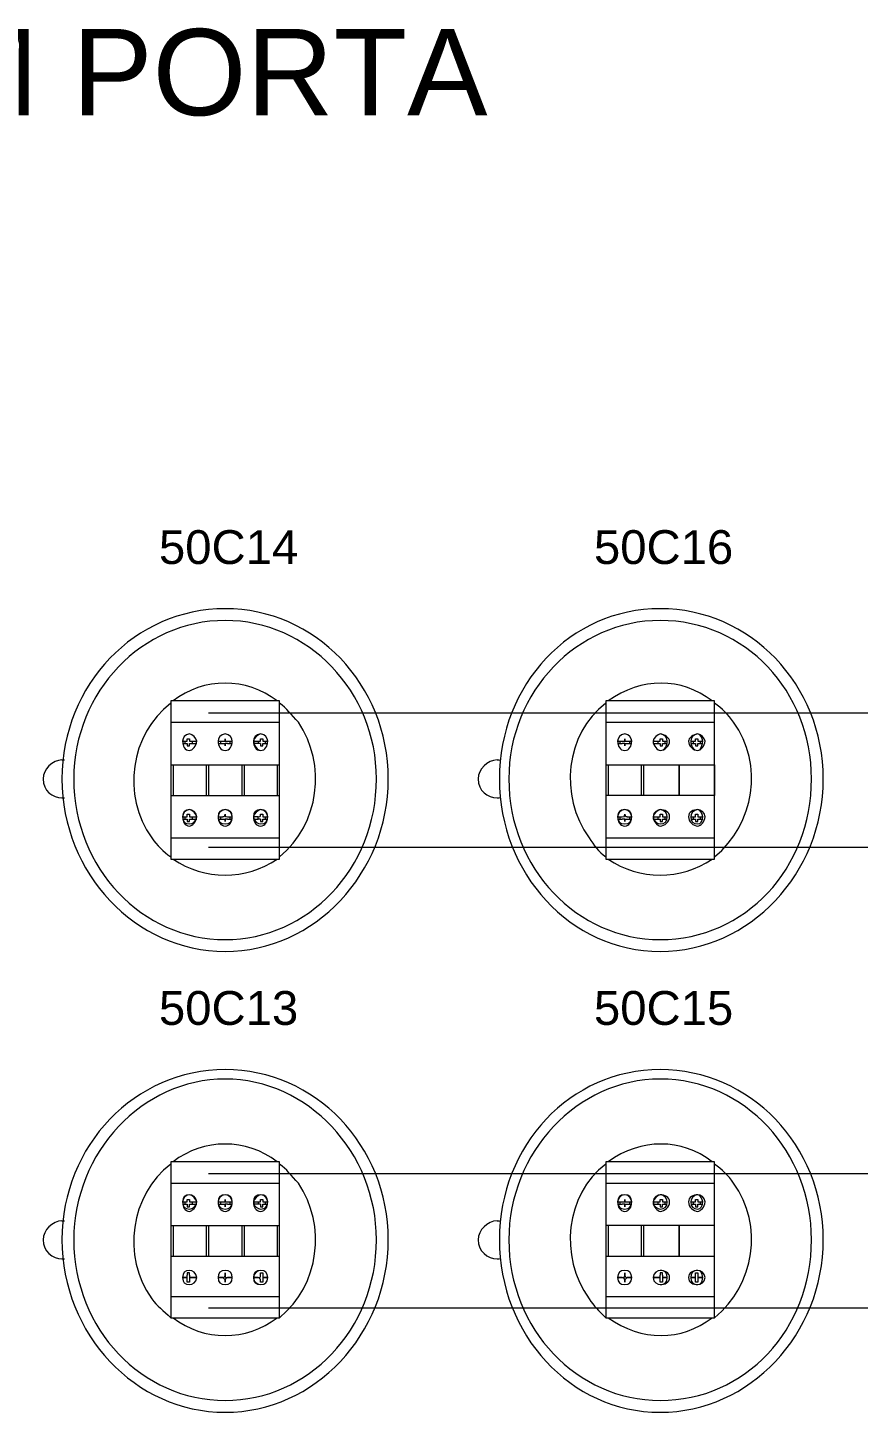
# Model space of a CAD drawing. Header units: millimetres. Extents: x 1004 to 59588, y 686 to 38112.
# Drawn here: x 27972.8 to 28179.5, y 6216.8 to 6561.4 of the extents above; entities that cross this region are included whole.
import ezdxf

# ---------------------------------------------------------------- set-up
doc = ezdxf.new("R2010")
doc.units = ezdxf.units.MM
doc.layers.add('PDF10_Geometry', color=7, linetype='Continuous')
doc.layers.add('PDF10_Text', color=7, linetype='Continuous')
doc.styles.add('PDF Arial', font='arial.ttf')

msp = doc.modelspace()

# ---------------------------------------------------------------- linework, layer by layer
at = {"layer": 'PDF10_Geometry', "lineweight": 18}
for points in [[(28008.4, 6354.43), (28035.46, 6354.43), (28035.46, 6393.84), (28008.4, 6393.84)], [(28116.63, 6354.43), (28143.69, 6354.43), (28143.69, 6393.84), (28116.63, 6393.84)], [(28121.34, 6382.67), (28121.34, 6383.25)], [(28134.87, 6370.31), (28134.87, 6377.96)], [(28008.4, 6240.31), (28035.46, 6240.31), (28035.46, 6279.14), (28008.4, 6279.14)], [(28116.63, 6240.31), (28143.69, 6240.31), (28143.69, 6279.14), (28116.63, 6279.14)], [(28121.34, 6267.96), (28121.34, 6268.55)], [(28134.87, 6255.61), (28134.87, 6263.25)], [(28021.93, 6250.9), (28021.93, 6251.49)], [(28121.34, 6250.9), (28121.34, 6251.49)], [(28014.87, 6250.31), (28013.1, 6250.31)], [(28021.34, 6250.31), (28020.16, 6250.31)], [(28021.93, 6249.14), (28021.93, 6249.73)], [(28023.69, 6250.31), (28022.52, 6250.31)], [(28030.16, 6250.31), (28028.99, 6250.31)], [(28032.52, 6250.31), (28031.34, 6250.31)], [(28120.75, 6250.31), (28119.58, 6250.31)], [(28121.34, 6249.14), (28121.34, 6249.73)], [(28123.1, 6250.31), (28121.93, 6250.31)], [(28131.93, 6250.31), (28130.75, 6250.31)], [(28140.75, 6250.31), (28139.58, 6250.31)]]:
    msp.add_lwpolyline(points, close=True, dxfattribs=at)
at = {"layer": 'PDF10_Geometry', "lineweight": 0}
for points in [[(28017.81, 6390.9), (28363.69, 6390.9), (28363.69, 6357.37), (28017.81, 6357.37)], [(27981.34, 6379.14), (27981.93, 6379.14)], [(28089.58, 6379.14), (28090.16, 6379.14)], [(27981.34, 6369.73), (27981.93, 6369.73)], [(28089.58, 6369.73), (28090.16, 6369.73)], [(28017.81, 6276.2), (28363.69, 6276.2), (28363.69, 6242.67), (28017.81, 6242.67)], [(27981.34, 6264.43), (27981.93, 6264.43)], [(28089.58, 6264.43), (28090.16, 6264.43)], [(27981.34, 6255.02), (27981.93, 6255.02)], [(28089.58, 6255.02), (28090.16, 6255.02)]]:
    msp.add_lwpolyline(points, dxfattribs=at)
at = {"layer": 'PDF10_Geometry', "lineweight": 18}
for points in [[(28008.4, 6388.55), (28035.46, 6388.55)], [(28116.63, 6388.55), (28143.69, 6388.55)], [(28011.34, 6383.84), (28012.52, 6383.84), (28012.52, 6384.43), (28013.1, 6384.43), (28013.1, 6383.84), (28014.87, 6383.84)], [(28011.34, 6383.25), (28012.52, 6383.25), (28012.52, 6382.67), (28013.1, 6382.67), (28013.1, 6383.25), (28014.87, 6383.25)], [(28011.93, 6383.84), (28011.93, 6383.25)], [(28012.52, 6383.84), (28012.52, 6383.84)], [(28012.52, 6383.25), (28012.52, 6383.25)], [(28013.1, 6383.84), (28013.1, 6383.84)], [(28013.1, 6383.25), (28013.1, 6383.25)], [(28013.69, 6383.84), (28013.69, 6383.25)], [(28020.16, 6383.84), (28021.34, 6383.84), (28021.93, 6383.84), (28021.93, 6384.43), (28021.93, 6383.84)], [(28020.16, 6383.25), (28021.34, 6383.25), (28021.93, 6383.25), (28021.93, 6382.67), (28021.93, 6383.25)], [(28020.75, 6383.84), (28020.75, 6383.25)], [(28021.93, 6384.43), (28021.93, 6384.43)], [(28021.93, 6382.67), (28021.93, 6382.67)], [(28022.52, 6383.84), (28023.69, 6383.84)], [(28022.52, 6383.84), (28022.52, 6383.84)], [(28022.52, 6383.25), (28023.69, 6383.25)], [(28023.1, 6383.84), (28023.1, 6383.25)], [(28028.99, 6383.84), (28030.16, 6383.84), (28030.16, 6383.25), (28028.99, 6383.25)], [(28030.16, 6383.25), (28030.16, 6383.25)], [(28030.75, 6383.84), (28030.75, 6384.43), (28031.34, 6384.43), (28031.34, 6383.84), (28032.52, 6383.84)], [(28030.75, 6383.25), (28030.75, 6382.67), (28031.34, 6382.67), (28031.34, 6383.25), (28032.52, 6383.25)], [(28031.34, 6383.84), (28031.34, 6383.84)], [(28031.34, 6383.25), (28031.34, 6383.25)], [(28031.93, 6383.84), (28031.93, 6383.25)], [(28119.58, 6383.84), (28120.75, 6383.84)], [(28119.58, 6383.25), (28120.75, 6383.25)], [(28120.16, 6383.84), (28120.16, 6383.25)], [(28120.75, 6383.25), (28120.75, 6383.25)], [(28121.34, 6383.84), (28121.34, 6384.43), (28121.34, 6383.84), (28121.93, 6383.84), (28123.1, 6383.84)], [(28121.34, 6384.43), (28121.34, 6384.43)], [(28121.34, 6383.25), (28121.93, 6383.25), (28123.1, 6383.25)], [(28121.34, 6382.67), (28121.34, 6382.67)], [(28122.52, 6383.84), (28122.52, 6383.25)], [(28128.4, 6383.84), (28130.16, 6383.84), (28130.16, 6384.43), (28130.75, 6384.43), (28130.75, 6383.84), (28131.93, 6383.84)], [(28128.4, 6383.25), (28130.16, 6383.25), (28130.16, 6382.67), (28130.75, 6382.67), (28130.75, 6383.25), (28131.93, 6383.25)], [(28129.58, 6383.84), (28129.58, 6383.25)], [(28130.16, 6383.84), (28130.16, 6383.84)], [(28130.16, 6383.25), (28130.16, 6383.25)], [(28130.75, 6383.84), (28130.75, 6383.84)], [(28130.75, 6383.25), (28130.75, 6383.25)], [(28131.34, 6383.84), (28131.34, 6383.25)], [(28137.81, 6383.84), (28138.99, 6383.84), (28138.99, 6384.43), (28139.58, 6384.43), (28139.58, 6383.84), (28140.75, 6383.84)], [(28137.81, 6383.25), (28138.99, 6383.25), (28138.99, 6382.67), (28139.58, 6382.67), (28139.58, 6383.25), (28140.75, 6383.25)], [(28138.4, 6383.84), (28138.4, 6383.25)], [(28138.99, 6383.84), (28138.99, 6383.84)], [(28138.99, 6383.25), (28138.99, 6383.25)], [(28139.58, 6383.84), (28139.58, 6383.84)], [(28139.58, 6383.25), (28139.58, 6383.25)], [(28140.16, 6383.84), (28140.16, 6383.25)], [(28008.4, 6377.96), (28035.46, 6377.96)], [(28008.99, 6377.96), (28008.99, 6370.31)], [(28017.22, 6377.96), (28017.22, 6370.31)], [(28017.81, 6377.96), (28017.81, 6370.31)], [(28026.05, 6377.96), (28026.05, 6370.31)], [(28026.63, 6377.96), (28026.63, 6370.31)], [(28034.87, 6377.96), (28034.87, 6370.31)], [(28116.63, 6377.96), (28143.69, 6377.96), (28143.69, 6370.31), (28116.63, 6370.31)], [(28117.22, 6377.96), (28117.22, 6370.31)], [(28125.46, 6377.96), (28125.46, 6370.31)], [(28126.05, 6377.96), (28126.05, 6370.31)], [(28008.4, 6370.31), (28035.46, 6370.31)], [(28011.34, 6365.02), (28012.52, 6365.02)], [(28011.93, 6365.02), (28011.93, 6364.43)], [(28012.52, 6365.61), (28012.52, 6365.61)], [(28012.52, 6365.61), (28013.1, 6365.61)], [(28013.1, 6365.61), (28013.1, 6365.61)], [(28013.1, 6365.02), (28014.87, 6365.02)], [(28013.1, 6365.02), (28013.1, 6365.02)], [(28013.69, 6365.02), (28013.69, 6364.43)], [(28020.16, 6365.02), (28021.34, 6365.02)], [(28020.75, 6365.02), (28020.75, 6364.43)], [(28021.93, 6365.61), (28021.93, 6365.61)], [(28021.93, 6365.61), (28021.93, 6365.61)], [(28021.93, 6365.61), (28021.93, 6365.61)], [(28022.52, 6365.02), (28023.69, 6365.02)], [(28022.52, 6365.02), (28022.52, 6365.02)], [(28023.1, 6365.02), (28023.1, 6364.43)], [(28028.99, 6364.43), (28030.16, 6364.43), (28030.16, 6365.02), (28028.99, 6365.02)], [(28030.75, 6365.61), (28030.75, 6365.61)], [(28030.75, 6365.61), (28031.34, 6365.61)], [(28031.34, 6365.61), (28031.34, 6365.61)], [(28031.34, 6365.02), (28032.52, 6365.02)], [(28031.34, 6365.02), (28031.34, 6365.02)], [(28031.93, 6365.02), (28031.93, 6364.43)], [(28119.58, 6365.02), (28120.75, 6365.02)], [(28120.16, 6365.02), (28120.16, 6364.43)], [(28121.34, 6365.61), (28121.34, 6365.61)], [(28121.34, 6365.61), (28121.34, 6365.61)], [(28121.34, 6365.61), (28121.34, 6365.61)], [(28121.93, 6365.02), (28123.1, 6365.02)], [(28121.93, 6365.02), (28121.93, 6365.02)], [(28122.52, 6365.02), (28122.52, 6364.43)], [(28128.4, 6365.02), (28130.16, 6365.02)], [(28129.58, 6365.02), (28129.58, 6364.43)], [(28130.16, 6365.61), (28130.16, 6365.61)], [(28130.16, 6365.61), (28130.75, 6365.61)], [(28130.75, 6365.61), (28130.75, 6365.61)], [(28130.75, 6365.02), (28131.93, 6365.02)], [(28130.75, 6365.02), (28130.75, 6365.02)], [(28131.34, 6365.02), (28131.34, 6364.43)], [(28137.81, 6365.02), (28138.99, 6365.02)], [(28138.4, 6365.02), (28138.4, 6364.43)], [(28138.99, 6365.61), (28138.99, 6365.61)], [(28138.99, 6365.61), (28139.58, 6365.61)], [(28139.58, 6365.61), (28139.58, 6365.61)], [(28139.58, 6365.02), (28140.75, 6365.02)], [(28139.58, 6365.02), (28139.58, 6365.02)], [(28140.16, 6365.02), (28140.16, 6364.43)], [(28011.34, 6364.43), (28012.52, 6364.43), (28012.52, 6363.84), (28013.1, 6363.84), (28013.1, 6364.43), (28014.87, 6364.43)], [(28012.52, 6364.43), (28012.52, 6364.43)], [(28013.1, 6364.43), (28013.1, 6364.43)], [(28020.16, 6364.43), (28021.34, 6364.43), (28021.93, 6364.43), (28021.93, 6363.84), (28021.93, 6364.43)], [(28021.93, 6363.84), (28021.93, 6363.84)], [(28022.52, 6364.43), (28023.69, 6364.43)], [(28030.16, 6364.43), (28030.16, 6364.43)], [(28030.75, 6364.43), (28030.75, 6363.84), (28031.34, 6363.84), (28031.34, 6364.43), (28032.52, 6364.43)], [(28031.34, 6364.43), (28031.34, 6364.43)], [(28119.58, 6364.43), (28120.75, 6364.43)], [(28120.75, 6364.43), (28120.75, 6364.43)], [(28121.34, 6364.43), (28121.34, 6363.84), (28121.34, 6364.43), (28121.93, 6364.43), (28123.1, 6364.43)], [(28121.34, 6363.84), (28121.34, 6363.84)], [(28128.4, 6364.43), (28130.16, 6364.43), (28130.16, 6363.84), (28130.75, 6363.84), (28130.75, 6364.43), (28131.93, 6364.43)], [(28130.16, 6364.43), (28130.16, 6364.43)], [(28130.75, 6364.43), (28130.75, 6364.43)], [(28137.81, 6364.43), (28138.99, 6364.43), (28138.99, 6363.84), (28139.58, 6363.84), (28139.58, 6364.43), (28140.75, 6364.43)], [(28138.99, 6364.43), (28138.99, 6364.43)], [(28139.58, 6364.43), (28139.58, 6364.43)], [(28008.4, 6359.73), (28035.46, 6359.73)], [(28116.63, 6359.73), (28143.69, 6359.73)], [(28008.4, 6273.84), (28035.46, 6273.84)], [(28116.63, 6273.84), (28143.69, 6273.84)], [(28011.34, 6269.14), (28012.52, 6269.14), (28012.52, 6269.73), (28013.1, 6269.73), (28013.1, 6269.14), (28014.87, 6269.14)], [(28011.34, 6268.55), (28012.52, 6268.55), (28012.52, 6267.96), (28013.1, 6267.96), (28013.1, 6268.55), (28014.87, 6268.55)], [(28011.93, 6269.14), (28011.93, 6268.55)], [(28012.52, 6269.14), (28012.52, 6269.14)], [(28012.52, 6268.55), (28012.52, 6268.55)], [(28013.1, 6269.14), (28013.1, 6269.14)], [(28013.1, 6268.55), (28013.1, 6268.55)], [(28013.69, 6269.14), (28013.69, 6268.55)], [(28020.16, 6269.14), (28021.34, 6269.14), (28021.93, 6269.14), (28021.93, 6269.73), (28021.93, 6269.14)], [(28020.16, 6268.55), (28021.34, 6268.55), (28021.93, 6268.55), (28021.93, 6267.96), (28021.93, 6268.55)], [(28020.75, 6269.14), (28020.75, 6268.55)], [(28021.93, 6269.73), (28021.93, 6269.73)], [(28022.52, 6269.14), (28023.69, 6269.14)], [(28022.52, 6269.14), (28022.52, 6269.14)], [(28022.52, 6268.55), (28023.69, 6268.55)], [(28023.1, 6269.14), (28023.1, 6268.55)], [(28028.99, 6269.14), (28030.16, 6269.14), (28030.16, 6268.55), (28028.99, 6268.55)], [(28030.16, 6268.55), (28030.16, 6268.55)], [(28030.75, 6269.14), (28030.75, 6269.73), (28031.34, 6269.73), (28031.34, 6269.14), (28032.52, 6269.14)], [(28030.75, 6268.55), (28030.75, 6267.96), (28031.34, 6267.96), (28031.34, 6268.55), (28032.52, 6268.55)], [(28031.34, 6269.14), (28031.34, 6269.14)], [(28031.34, 6268.55), (28031.34, 6268.55)], [(28031.93, 6269.14), (28031.93, 6268.55)], [(28119.58, 6269.14), (28120.75, 6269.14)], [(28119.58, 6268.55), (28120.75, 6268.55)], [(28120.16, 6269.14), (28120.16, 6268.55)], [(28120.75, 6268.55), (28120.75, 6268.55)], [(28121.34, 6269.14), (28121.34, 6269.73), (28121.34, 6269.14), (28121.93, 6269.14), (28123.1, 6269.14)], [(28121.34, 6269.73), (28121.34, 6269.73)], [(28121.34, 6268.55), (28121.93, 6268.55), (28123.1, 6268.55)], [(28122.52, 6269.14), (28122.52, 6268.55)], [(28128.4, 6269.14), (28130.16, 6269.14), (28130.16, 6269.73), (28130.75, 6269.73), (28130.75, 6269.14), (28131.93, 6269.14)], [(28128.4, 6268.55), (28130.16, 6268.55), (28130.16, 6267.96), (28130.75, 6267.96), (28130.75, 6268.55), (28131.93, 6268.55)], [(28129.58, 6269.14), (28129.58, 6268.55)], [(28130.16, 6269.14), (28130.16, 6269.14)], [(28130.16, 6268.55), (28130.16, 6268.55)], [(28130.75, 6269.14), (28130.75, 6269.14)], [(28130.75, 6268.55), (28130.75, 6268.55)], [(28131.34, 6269.14), (28131.34, 6268.55)], [(28137.81, 6269.14), (28138.99, 6269.14), (28138.99, 6269.73), (28139.58, 6269.73), (28139.58, 6269.14), (28140.75, 6269.14)], [(28137.81, 6268.55), (28138.99, 6268.55), (28138.99, 6267.96), (28139.58, 6267.96), (28139.58, 6268.55), (28140.75, 6268.55)], [(28138.4, 6269.14), (28138.4, 6268.55)], [(28138.99, 6269.14), (28138.99, 6269.14)], [(28138.99, 6268.55), (28138.99, 6268.55)], [(28139.58, 6269.14), (28139.58, 6269.14)], [(28139.58, 6268.55), (28139.58, 6268.55)], [(28140.16, 6269.14), (28140.16, 6268.55)], [(28021.93, 6267.96), (28021.93, 6267.96)], [(28121.34, 6267.96), (28121.34, 6267.96)], [(28008.4, 6263.25), (28035.46, 6263.25)], [(28008.99, 6263.25), (28008.99, 6255.61)], [(28017.22, 6263.25), (28017.22, 6255.61)], [(28017.81, 6263.25), (28017.81, 6255.61)], [(28026.05, 6263.25), (28026.05, 6255.61)], [(28026.63, 6263.25), (28026.63, 6255.61)], [(28034.87, 6263.25), (28034.87, 6255.61)], [(28116.63, 6255.61), (28143.69, 6255.61), (28143.69, 6263.25), (28116.63, 6263.25)], [(28117.22, 6263.25), (28117.22, 6255.61)], [(28125.46, 6263.25), (28125.46, 6255.61)], [(28126.05, 6263.25), (28126.05, 6255.61)], [(28008.4, 6255.61), (28035.46, 6255.61)], [(28013.1, 6250.9), (28013.1, 6251.49), (28012.52, 6251.49), (28012.52, 6250.9)], [(28021.93, 6251.49), (28021.93, 6251.49)], [(28030.75, 6250.9), (28030.75, 6251.49), (28031.34, 6251.49), (28031.34, 6250.9)], [(28121.34, 6251.49), (28121.34, 6251.49)], [(28130.75, 6250.9), (28130.75, 6251.49), (28130.16, 6251.49), (28130.16, 6250.9)], [(28138.99, 6250.9), (28138.99, 6251.49), (28139.58, 6251.49), (28139.58, 6250.9)], [(28013.1, 6250.31), (28013.1, 6249.73), (28013.1, 6249.14), (28012.52, 6249.14), (28012.52, 6249.73), (28012.52, 6250.31), (28011.34, 6250.31), (28012.52, 6250.31)], [(28011.93, 6250.31), (28011.93, 6250.31)], [(28013.1, 6250.31), (28013.1, 6250.31)], [(28013.69, 6250.31), (28013.69, 6250.31)], [(28020.75, 6250.31), (28020.75, 6250.31)], [(28021.93, 6249.73), (28021.34, 6250.31)], [(28021.93, 6249.14), (28021.93, 6249.14)], [(28022.52, 6250.31), (28022.52, 6250.31)], [(28023.1, 6250.31), (28023.1, 6250.31)], [(28030.16, 6250.31), (28030.16, 6250.31)], [(28030.16, 6250.31), (28030.16, 6250.31)], [(28031.34, 6250.31), (28031.34, 6249.73), (28031.34, 6249.14), (28030.75, 6249.14), (28030.75, 6249.73)], [(28031.34, 6250.31), (28031.34, 6250.31)], [(28031.93, 6250.31), (28031.93, 6250.31)], [(28120.16, 6250.31), (28120.16, 6250.31)], [(28120.75, 6250.31), (28120.75, 6250.31)], [(28121.93, 6250.31), (28121.34, 6249.73)], [(28121.34, 6249.14), (28121.34, 6249.14)], [(28121.93, 6250.31), (28121.93, 6250.31)], [(28122.52, 6250.31), (28122.52, 6250.31)], [(28130.75, 6250.31), (28130.75, 6249.73), (28130.75, 6249.14), (28130.16, 6249.14), (28130.16, 6249.73), (28130.16, 6250.31), (28128.4, 6250.31), (28130.16, 6250.31)], [(28129.58, 6250.31), (28129.58, 6250.31)], [(28130.75, 6250.31), (28130.75, 6250.31)], [(28131.34, 6250.31), (28131.34, 6250.31)], [(28139.58, 6250.31), (28139.58, 6249.73), (28139.58, 6249.14), (28138.99, 6249.14), (28138.99, 6249.73), (28138.99, 6250.31), (28137.81, 6250.31), (28138.99, 6250.31)], [(28138.4, 6250.31), (28138.4, 6250.31)], [(28139.58, 6250.31), (28139.58, 6250.31)], [(28140.16, 6250.31), (28140.16, 6250.31)], [(28008.4, 6245.61), (28035.46, 6245.61)], [(28116.63, 6245.61), (28143.69, 6245.61)]]:
    msp.add_lwpolyline(points, dxfattribs=at)
for centre, radius, start, end in [((28021.93, 6377.07), 21.19, 52.3506, 127.6494), ((28133.61, 6378.46), 17.9, 34.2883, 55.7117), ((28018.48, 6369.81), 17.9, 214.2883, 235.7117), ((28021.93, 6373.53), 23.07, 235.8861, 304.1139), ((28130.16, 6373.53), 23.07, 235.8861, 304.1139), ((28021.93, 6262.36), 21.19, 52.3506, 127.6494), ((28133.61, 6263.76), 17.9, 34.2883, 55.7117), ((28021.93, 6257.09), 21.19, 232.3506, 307.6494)]:
    msp.add_arc(centre, radius, start, end, dxfattribs=at)
for points in [[(28021.93, 6416.78), (27999.58, 6416.78), (27981.34, 6397.96), (27981.34, 6374.43)], [(28062.52, 6374.43), (28062.52, 6397.96), (28044.28, 6416.78), (28021.93, 6416.78)], [(28130.16, 6416.78), (28107.81, 6416.78), (28090.16, 6397.96), (28090.16, 6374.43)], [(28170.75, 6374.43), (28170.75, 6397.96), (28152.52, 6416.78), (28130.16, 6416.78)], [(28021.93, 6413.84), (28001.34, 6413.84), (27984.28, 6396.2), (27984.28, 6374.43)], [(28059.58, 6374.43), (28059.58, 6396.2), (28042.52, 6413.84), (28021.93, 6413.84)], [(28130.16, 6413.84), (28109.58, 6413.84), (28092.52, 6396.2), (28092.52, 6374.43)], [(28167.81, 6374.43), (28167.81, 6396.2), (28151.34, 6413.84), (28130.16, 6413.84)], [(28143.1, 6393.84), (28135.46, 6399.73), (28125.46, 6399.73), (28117.22, 6393.84)], [(28008.4, 6393.25), (27998.4, 6385.61), (27996.05, 6370.31), (28003.69, 6359.73)], [(28040.16, 6388.55), (28038.4, 6390.31), (28037.22, 6392.08), (28035.46, 6393.25)], [(28116.63, 6393.25), (28106.63, 6385.61), (28104.87, 6370.31), (28112.52, 6359.73)], [(28013.1, 6385.61), (28011.93, 6385.61), (28011.34, 6384.43), (28011.34, 6383.84)], [(28013.1, 6385.61), (28011.93, 6385.61), (28011.34, 6384.43), (28011.34, 6383.84)], [(28014.87, 6383.84), (28014.87, 6384.43), (28013.69, 6385.61), (28013.1, 6385.61)], [(28014.87, 6383.84), (28014.87, 6384.43), (28013.69, 6385.61), (28013.1, 6385.61)], [(28021.93, 6385.61), (28020.75, 6385.61), (28020.16, 6384.43), (28020.16, 6383.84)], [(28021.93, 6385.61), (28020.75, 6385.61), (28020.16, 6384.43), (28020.16, 6383.84)], [(28023.69, 6383.84), (28023.69, 6384.43), (28023.1, 6385.61), (28021.93, 6385.61)], [(28023.69, 6383.84), (28023.69, 6384.43), (28023.1, 6385.61), (28021.93, 6385.61)], [(28030.75, 6385.61), (28029.58, 6385.61), (28028.99, 6384.43), (28028.99, 6383.84)], [(28030.75, 6385.61), (28030.16, 6385.61), (28028.99, 6384.43), (28028.99, 6383.84)], [(28032.52, 6383.84), (28032.52, 6384.43), (28031.93, 6385.61), (28030.75, 6385.61)], [(28032.52, 6383.84), (28032.52, 6384.43), (28031.93, 6385.61), (28030.75, 6385.61)], [(28035.46, 6355.02), (28045.46, 6363.25), (28047.22, 6377.96), (28040.16, 6388.55)], [(28121.34, 6385.61), (28120.16, 6385.61), (28119.58, 6384.43), (28119.58, 6383.84)], [(28121.34, 6385.61), (28120.16, 6385.61), (28119.58, 6384.43), (28119.58, 6383.84)], [(28123.1, 6383.84), (28123.1, 6384.43), (28122.52, 6385.61), (28121.34, 6385.61)], [(28123.1, 6383.84), (28123.1, 6384.43), (28122.52, 6385.61), (28121.34, 6385.61)], [(28130.16, 6385.61), (28129.58, 6385.61), (28128.4, 6384.43), (28128.4, 6383.84)], [(28130.16, 6385.61), (28129.58, 6385.61), (28128.4, 6384.43), (28128.4, 6383.84)], [(28132.52, 6383.84), (28132.52, 6384.43), (28131.34, 6385.61), (28130.16, 6385.61)], [(28131.93, 6383.84), (28131.93, 6384.43), (28131.34, 6385.61), (28130.16, 6385.61)], [(28139.58, 6385.61), (28138.4, 6385.61), (28137.22, 6384.43), (28137.22, 6383.84)], [(28139.58, 6385.61), (28138.4, 6385.61), (28137.81, 6384.43), (28137.81, 6383.84)], [(28141.34, 6383.84), (28141.34, 6384.43), (28140.16, 6385.61), (28139.58, 6385.61)], [(28140.75, 6383.84), (28140.75, 6384.43), (28140.16, 6385.61), (28139.58, 6385.61)], [(28143.69, 6355.02), (28153.69, 6363.25), (28156.05, 6377.96), (28148.4, 6388.55)], [(28011.34, 6383.84), (28011.34, 6382.67), (28011.93, 6381.49), (28013.1, 6381.49)], [(28011.34, 6383.84), (28011.34, 6382.67), (28011.93, 6381.49), (28013.1, 6381.49)], [(28013.1, 6381.49), (28013.69, 6381.49), (28014.87, 6382.67), (28014.87, 6383.84)], [(28013.1, 6381.49), (28013.69, 6381.49), (28014.87, 6382.67), (28014.87, 6383.84)], [(28020.16, 6383.84), (28020.16, 6382.67), (28020.75, 6381.49), (28021.93, 6381.49)], [(28020.16, 6383.84), (28020.16, 6382.67), (28020.75, 6381.49), (28021.93, 6381.49)], [(28021.93, 6381.49), (28023.1, 6381.49), (28023.69, 6382.67), (28023.69, 6383.84)], [(28021.93, 6381.49), (28023.1, 6381.49), (28023.69, 6382.67), (28023.69, 6383.84)], [(28021.93, 6383.84), (28021.93, 6383.84), (28021.93, 6383.84), (28022.52, 6383.84)], [(28022.52, 6383.25), (28021.93, 6383.25), (28021.93, 6383.25), (28021.93, 6383.25)], [(28028.99, 6383.84), (28028.99, 6382.67), (28029.58, 6381.49), (28030.75, 6381.49)], [(28028.99, 6383.84), (28028.99, 6382.67), (28030.16, 6381.49), (28030.75, 6381.49)], [(28030.16, 6383.84), (28030.75, 6383.84), (28030.75, 6383.84), (28030.75, 6383.84)], [(28030.75, 6383.25), (28030.75, 6383.25), (28030.75, 6383.25), (28030.16, 6383.25)], [(28030.75, 6381.49), (28031.93, 6381.49), (28032.52, 6382.67), (28032.52, 6383.84)], [(28030.75, 6381.49), (28031.93, 6381.49), (28032.52, 6382.67), (28032.52, 6383.84)], [(28119.58, 6383.84), (28119.58, 6382.67), (28120.16, 6381.49), (28121.34, 6381.49)], [(28119.58, 6383.84), (28119.58, 6382.67), (28120.16, 6381.49), (28121.34, 6381.49)], [(28120.75, 6383.84), (28121.34, 6383.84), (28121.34, 6383.84), (28121.34, 6383.84)], [(28121.34, 6383.25), (28121.34, 6383.25), (28121.34, 6383.25), (28120.75, 6383.25)], [(28121.34, 6381.49), (28122.52, 6381.49), (28123.1, 6382.67), (28123.1, 6383.84)], [(28121.34, 6381.49), (28122.52, 6381.49), (28123.1, 6382.67), (28123.1, 6383.84)], [(28128.4, 6383.84), (28128.4, 6382.67), (28129.58, 6381.49), (28130.16, 6381.49)], [(28128.4, 6383.84), (28128.4, 6382.67), (28129.58, 6381.49), (28130.16, 6381.49)], [(28130.16, 6381.49), (28131.34, 6381.49), (28132.52, 6382.67), (28132.52, 6383.84)], [(28130.16, 6381.49), (28131.34, 6381.49), (28131.93, 6382.67), (28131.93, 6383.84)], [(28137.22, 6383.84), (28137.22, 6382.67), (28138.4, 6381.49), (28139.58, 6381.49)], [(28137.81, 6383.84), (28137.81, 6382.67), (28138.4, 6381.49), (28139.58, 6381.49)], [(28139.58, 6381.49), (28140.16, 6381.49), (28141.34, 6382.67), (28141.34, 6383.84)], [(28139.58, 6381.49), (28140.16, 6381.49), (28140.75, 6382.67), (28140.75, 6383.84)], [(27981.34, 6374.43), (27981.34, 6350.9), (27999.58, 6331.49), (28021.93, 6331.49)], [(27984.28, 6374.43), (27984.28, 6352.08), (28001.34, 6334.43), (28021.93, 6334.43)], [(28021.93, 6331.49), (28044.28, 6331.49), (28062.52, 6350.9), (28062.52, 6374.43)], [(28021.93, 6334.43), (28042.52, 6334.43), (28059.58, 6352.08), (28059.58, 6374.43)], [(28090.16, 6374.43), (28090.16, 6350.9), (28107.81, 6331.49), (28130.16, 6331.49)], [(28092.52, 6374.43), (28092.52, 6352.08), (28109.58, 6334.43), (28130.16, 6334.43)], [(28130.16, 6331.49), (28152.52, 6331.49), (28170.75, 6350.9), (28170.75, 6374.43)], [(28130.16, 6334.43), (28151.34, 6334.43), (28167.81, 6352.08), (28167.81, 6374.43)], [(28013.1, 6366.78), (28011.93, 6366.78), (28011.34, 6366.2), (28011.34, 6365.02)], [(28013.1, 6366.78), (28011.93, 6366.78), (28011.34, 6365.61), (28011.34, 6365.02)], [(28011.34, 6365.02), (28011.34, 6363.84), (28011.93, 6362.67), (28013.1, 6362.67)], [(28011.34, 6365.02), (28011.34, 6363.84), (28011.93, 6363.25), (28013.1, 6363.25)], [(28012.52, 6365.02), (28012.52, 6365.02), (28012.52, 6365.02), (28012.52, 6365.61)], [(28014.87, 6365.02), (28014.87, 6366.2), (28013.69, 6366.78), (28013.1, 6366.78)], [(28014.87, 6365.02), (28014.87, 6365.61), (28013.69, 6366.78), (28013.1, 6366.78)], [(28013.1, 6365.61), (28013.1, 6365.02), (28013.1, 6365.02), (28013.1, 6365.02)], [(28013.1, 6362.67), (28013.69, 6362.67), (28014.87, 6363.84), (28014.87, 6365.02)], [(28013.1, 6363.25), (28013.69, 6363.25), (28014.87, 6363.84), (28014.87, 6365.02)], [(28021.93, 6366.78), (28020.75, 6366.78), (28020.16, 6366.2), (28020.16, 6365.02)], [(28021.93, 6366.78), (28020.75, 6366.78), (28020.16, 6365.61), (28020.16, 6365.02)], [(28020.16, 6365.02), (28020.16, 6363.84), (28020.75, 6362.67), (28021.93, 6362.67)], [(28020.16, 6365.02), (28020.16, 6363.84), (28020.75, 6363.25), (28021.93, 6363.25)], [(28021.34, 6365.02), (28021.34, 6365.02), (28021.93, 6365.02), (28021.93, 6365.61)], [(28023.69, 6365.02), (28023.69, 6366.2), (28023.1, 6366.78), (28021.93, 6366.78)], [(28023.69, 6365.02), (28023.69, 6365.61), (28023.1, 6366.78), (28021.93, 6366.78)], [(28021.93, 6365.61), (28021.93, 6365.02), (28021.93, 6365.02), (28022.52, 6365.02)], [(28021.93, 6362.67), (28023.1, 6362.67), (28023.69, 6363.84), (28023.69, 6365.02)], [(28021.93, 6363.25), (28023.1, 6363.25), (28023.69, 6363.84), (28023.69, 6365.02)], [(28030.75, 6366.78), (28029.58, 6366.78), (28028.99, 6366.2), (28028.99, 6365.02)], [(28030.75, 6366.78), (28030.16, 6366.78), (28028.99, 6365.61), (28028.99, 6365.02)], [(28028.99, 6365.02), (28028.99, 6363.84), (28029.58, 6362.67), (28030.75, 6362.67)], [(28028.99, 6365.02), (28028.99, 6363.84), (28030.16, 6363.25), (28030.75, 6363.25)], [(28030.16, 6365.02), (28030.75, 6365.02), (28030.75, 6365.02), (28030.75, 6365.61)], [(28032.52, 6365.02), (28032.52, 6366.2), (28031.93, 6366.78), (28030.75, 6366.78)], [(28032.52, 6365.02), (28032.52, 6365.61), (28031.93, 6366.78), (28030.75, 6366.78)], [(28030.75, 6362.67), (28031.93, 6362.67), (28032.52, 6363.84), (28032.52, 6365.02)], [(28030.75, 6363.25), (28031.93, 6363.25), (28032.52, 6363.84), (28032.52, 6365.02)], [(28031.34, 6365.61), (28031.34, 6365.02), (28031.34, 6365.02), (28031.34, 6365.02)], [(28121.34, 6366.78), (28120.16, 6366.78), (28119.58, 6366.2), (28119.58, 6365.02)], [(28121.34, 6366.78), (28120.16, 6366.78), (28119.58, 6365.61), (28119.58, 6365.02)], [(28119.58, 6365.02), (28119.58, 6363.84), (28120.16, 6362.67), (28121.34, 6362.67)], [(28119.58, 6365.02), (28119.58, 6363.84), (28120.16, 6363.25), (28121.34, 6363.25)], [(28120.75, 6365.02), (28121.34, 6365.02), (28121.34, 6365.02), (28121.34, 6365.61)], [(28123.1, 6365.02), (28123.1, 6366.2), (28122.52, 6366.78), (28121.34, 6366.78)], [(28123.1, 6365.02), (28123.1, 6365.61), (28122.52, 6366.78), (28121.34, 6366.78)], [(28121.34, 6365.61), (28121.34, 6365.02), (28121.93, 6365.02), (28121.93, 6365.02)], [(28121.34, 6362.67), (28122.52, 6362.67), (28123.1, 6363.84), (28123.1, 6365.02)], [(28121.34, 6363.25), (28122.52, 6363.25), (28123.1, 6363.84), (28123.1, 6365.02)], [(28130.16, 6366.78), (28129.58, 6366.78), (28128.4, 6366.2), (28128.4, 6365.02)], [(28130.16, 6366.78), (28129.58, 6366.78), (28128.4, 6365.61), (28128.4, 6365.02)], [(28128.4, 6365.02), (28128.4, 6363.84), (28129.58, 6362.67), (28130.16, 6362.67)], [(28128.4, 6365.02), (28128.4, 6363.84), (28129.58, 6363.25), (28130.16, 6363.25)], [(28132.52, 6365.02), (28132.52, 6366.2), (28131.34, 6366.78), (28130.16, 6366.78)], [(28131.93, 6365.02), (28131.93, 6365.61), (28131.34, 6366.78), (28130.16, 6366.78)], [(28130.16, 6365.02), (28130.16, 6365.02), (28130.16, 6365.02), (28130.16, 6365.61)], [(28130.16, 6362.67), (28131.34, 6362.67), (28132.52, 6363.84), (28132.52, 6365.02)], [(28130.16, 6363.25), (28131.34, 6363.25), (28131.93, 6363.84), (28131.93, 6365.02)], [(28130.75, 6365.61), (28130.75, 6365.02), (28130.75, 6365.02), (28130.75, 6365.02)], [(28139.58, 6366.78), (28138.4, 6366.78), (28137.22, 6366.2), (28137.22, 6365.02)], [(28137.22, 6365.02), (28137.22, 6363.84), (28138.4, 6362.67), (28139.58, 6362.67)], [(28139.58, 6366.78), (28138.4, 6366.78), (28137.81, 6365.61), (28137.81, 6365.02)], [(28137.81, 6365.02), (28137.81, 6363.84), (28138.4, 6363.25), (28139.58, 6363.25)], [(28138.99, 6365.02), (28138.99, 6365.02), (28138.99, 6365.02), (28138.99, 6365.61)], [(28141.34, 6365.02), (28141.34, 6366.2), (28140.16, 6366.78), (28139.58, 6366.78)], [(28140.75, 6365.02), (28140.75, 6365.61), (28140.16, 6366.78), (28139.58, 6366.78)], [(28139.58, 6365.61), (28139.58, 6365.02), (28139.58, 6365.02), (28139.58, 6365.02)], [(28139.58, 6362.67), (28140.16, 6362.67), (28141.34, 6363.84), (28141.34, 6365.02)], [(28139.58, 6363.25), (28140.16, 6363.25), (28140.75, 6363.84), (28140.75, 6365.02)], [(28022.52, 6364.43), (28021.93, 6364.43), (28021.93, 6364.43), (28021.93, 6364.43)], [(28030.75, 6364.43), (28030.75, 6364.43), (28030.75, 6364.43), (28030.16, 6364.43)], [(28121.34, 6364.43), (28121.34, 6364.43), (28121.34, 6364.43), (28120.75, 6364.43)], [(28112.52, 6359.73), (28113.69, 6357.96), (28114.87, 6356.2), (28116.63, 6355.02)], [(28021.93, 6302.08), (27999.58, 6302.08), (27981.34, 6283.25), (27981.34, 6259.73)], [(28021.93, 6299.73), (28001.34, 6299.73), (27984.28, 6281.49), (27984.28, 6259.73)], [(28062.52, 6259.73), (28062.52, 6283.25), (28044.28, 6302.08), (28021.93, 6302.08)], [(28059.58, 6259.73), (28059.58, 6281.49), (28042.52, 6299.73), (28021.93, 6299.73)], [(28130.16, 6302.08), (28107.81, 6302.08), (28090.16, 6283.25), (28090.16, 6259.73)], [(28130.16, 6299.73), (28109.58, 6299.73), (28092.52, 6281.49), (28092.52, 6259.73)], [(28170.75, 6259.73), (28170.75, 6283.25), (28152.52, 6302.08), (28130.16, 6302.08)], [(28167.81, 6259.73), (28167.81, 6281.49), (28151.34, 6299.73), (28130.16, 6299.73)], [(28143.1, 6279.14), (28135.46, 6285.02), (28125.46, 6285.02), (28117.22, 6279.14)], [(28008.4, 6278.55), (27998.4, 6270.9), (27996.05, 6255.61), (28003.69, 6245.02)], [(28040.16, 6273.84), (28038.4, 6275.61), (28037.22, 6277.37), (28035.46, 6278.55)], [(28116.63, 6278.55), (28106.63, 6270.9), (28104.87, 6255.61), (28112.52, 6245.02)], [(28035.46, 6240.31), (28045.46, 6248.55), (28047.22, 6263.25), (28040.16, 6273.84)], [(28143.69, 6240.31), (28153.69, 6248.55), (28156.05, 6263.25), (28148.4, 6273.84)], [(28013.1, 6270.9), (28011.93, 6270.9), (28011.34, 6270.31), (28011.34, 6269.14)], [(28013.1, 6270.9), (28011.93, 6270.9), (28011.34, 6269.73), (28011.34, 6269.14)], [(28011.34, 6269.14), (28011.34, 6267.96), (28011.93, 6266.78), (28013.1, 6266.78)], [(28011.34, 6269.14), (28011.34, 6267.96), (28011.93, 6267.37), (28013.1, 6267.37)], [(28014.87, 6269.14), (28014.87, 6270.31), (28013.69, 6270.9), (28013.1, 6270.9)], [(28014.87, 6269.14), (28014.87, 6269.73), (28013.69, 6270.9), (28013.1, 6270.9)], [(28013.1, 6266.78), (28013.69, 6266.78), (28014.87, 6267.96), (28014.87, 6269.14)], [(28013.1, 6267.37), (28013.69, 6267.37), (28014.87, 6267.96), (28014.87, 6269.14)], [(28021.93, 6270.9), (28020.75, 6270.9), (28020.16, 6270.31), (28020.16, 6269.14)], [(28021.93, 6270.9), (28020.75, 6270.9), (28020.16, 6269.73), (28020.16, 6269.14)], [(28020.16, 6269.14), (28020.16, 6267.96), (28020.75, 6266.78), (28021.93, 6266.78)], [(28020.16, 6269.14), (28020.16, 6267.96), (28020.75, 6267.37), (28021.93, 6267.37)], [(28023.69, 6269.14), (28023.69, 6270.31), (28023.1, 6270.9), (28021.93, 6270.9)], [(28023.69, 6269.14), (28023.69, 6269.73), (28023.1, 6270.9), (28021.93, 6270.9)], [(28021.93, 6266.78), (28023.1, 6266.78), (28023.69, 6267.96), (28023.69, 6269.14)], [(28021.93, 6267.37), (28023.1, 6267.37), (28023.69, 6267.96), (28023.69, 6269.14)], [(28021.93, 6269.14), (28021.93, 6269.14), (28021.93, 6269.14), (28022.52, 6269.14)], [(28022.52, 6268.55), (28021.93, 6268.55), (28021.93, 6268.55), (28021.93, 6268.55)], [(28030.75, 6270.9), (28029.58, 6270.9), (28028.99, 6270.31), (28028.99, 6269.14)], [(28030.75, 6270.9), (28030.16, 6270.9), (28028.99, 6269.73), (28028.99, 6269.14)], [(28028.99, 6269.14), (28028.99, 6267.96), (28029.58, 6266.78), (28030.75, 6266.78)], [(28028.99, 6269.14), (28028.99, 6267.96), (28030.16, 6267.37), (28030.75, 6267.37)], [(28030.16, 6269.14), (28030.75, 6269.14), (28030.75, 6269.14), (28030.75, 6269.14)], [(28030.75, 6268.55), (28030.75, 6268.55), (28030.75, 6268.55), (28030.16, 6268.55)], [(28032.52, 6269.14), (28032.52, 6270.31), (28031.93, 6270.9), (28030.75, 6270.9)], [(28032.52, 6269.14), (28032.52, 6269.73), (28031.93, 6270.9), (28030.75, 6270.9)], [(28030.75, 6266.78), (28031.93, 6266.78), (28032.52, 6267.96), (28032.52, 6269.14)], [(28030.75, 6267.37), (28031.93, 6267.37), (28032.52, 6267.96), (28032.52, 6269.14)], [(28121.34, 6270.9), (28120.16, 6270.9), (28119.58, 6270.31), (28119.58, 6269.14)], [(28121.34, 6270.9), (28120.16, 6270.9), (28119.58, 6269.73), (28119.58, 6269.14)], [(28119.58, 6269.14), (28119.58, 6267.96), (28120.16, 6266.78), (28121.34, 6266.78)], [(28119.58, 6269.14), (28119.58, 6267.96), (28120.16, 6267.37), (28121.34, 6267.37)], [(28120.75, 6269.14), (28121.34, 6269.14), (28121.34, 6269.14), (28121.34, 6269.14)], [(28121.34, 6268.55), (28121.34, 6268.55), (28121.34, 6268.55), (28120.75, 6268.55)], [(28123.1, 6269.14), (28123.1, 6270.31), (28122.52, 6270.9), (28121.34, 6270.9)], [(28123.1, 6269.14), (28123.1, 6269.73), (28122.52, 6270.9), (28121.34, 6270.9)], [(28121.34, 6266.78), (28122.52, 6266.78), (28123.1, 6267.96), (28123.1, 6269.14)], [(28121.34, 6267.37), (28122.52, 6267.37), (28123.1, 6267.96), (28123.1, 6269.14)], [(28130.16, 6270.9), (28129.58, 6270.9), (28128.4, 6270.31), (28128.4, 6269.14)], [(28130.16, 6270.9), (28129.58, 6270.9), (28128.4, 6269.73), (28128.4, 6269.14)], [(28128.4, 6269.14), (28128.4, 6267.96), (28129.58, 6266.78), (28130.16, 6266.78)], [(28128.4, 6269.14), (28128.4, 6267.96), (28129.58, 6267.37), (28130.16, 6267.37)], [(28132.52, 6269.14), (28132.52, 6270.31), (28131.34, 6270.9), (28130.16, 6270.9)], [(28131.93, 6269.14), (28131.93, 6269.73), (28131.34, 6270.9), (28130.16, 6270.9)], [(28130.16, 6266.78), (28131.34, 6266.78), (28132.52, 6267.96), (28132.52, 6269.14)], [(28130.16, 6267.37), (28131.34, 6267.37), (28131.93, 6267.96), (28131.93, 6269.14)], [(28139.58, 6270.9), (28138.4, 6270.9), (28137.22, 6270.31), (28137.22, 6269.14)], [(28137.22, 6269.14), (28137.22, 6267.96), (28138.4, 6266.78), (28139.58, 6266.78)], [(28139.58, 6270.9), (28138.4, 6270.9), (28137.81, 6269.73), (28137.81, 6269.14)], [(28137.81, 6269.14), (28137.81, 6267.96), (28138.4, 6267.37), (28139.58, 6267.37)], [(28141.34, 6269.14), (28141.34, 6270.31), (28140.16, 6270.9), (28139.58, 6270.9)], [(28140.75, 6269.14), (28140.75, 6269.73), (28140.16, 6270.9), (28139.58, 6270.9)], [(28139.58, 6266.78), (28140.16, 6266.78), (28141.34, 6267.96), (28141.34, 6269.14)], [(28139.58, 6267.37), (28140.16, 6267.37), (28140.75, 6267.96), (28140.75, 6269.14)], [(27981.34, 6259.73), (27981.34, 6236.2), (27999.58, 6216.78), (28021.93, 6216.78)], [(27984.28, 6259.73), (27984.28, 6237.37), (28001.34, 6219.73), (28021.93, 6219.73)], [(28021.93, 6216.78), (28044.28, 6216.78), (28062.52, 6236.2), (28062.52, 6259.73)], [(28021.93, 6219.73), (28042.52, 6219.73), (28059.58, 6237.37), (28059.58, 6259.73)], [(28090.16, 6259.73), (28090.16, 6236.2), (28107.81, 6216.78), (28130.16, 6216.78)], [(28092.52, 6259.73), (28092.52, 6237.37), (28109.58, 6219.73), (28130.16, 6219.73)], [(28130.16, 6216.78), (28152.52, 6216.78), (28170.75, 6236.2), (28170.75, 6259.73)], [(28130.16, 6219.73), (28151.34, 6219.73), (28167.81, 6237.37), (28167.81, 6259.73)], [(28013.1, 6252.08), (28011.93, 6252.08), (28011.34, 6251.49), (28011.34, 6250.31)], [(28013.1, 6252.08), (28011.93, 6252.08), (28011.34, 6251.49), (28011.34, 6250.31)], [(28012.52, 6250.31), (28012.52, 6250.31), (28012.52, 6250.31), (28012.52, 6250.9)], [(28014.87, 6250.31), (28014.87, 6251.49), (28013.69, 6252.08), (28013.1, 6252.08)], [(28014.87, 6250.31), (28014.87, 6251.49), (28013.69, 6252.08), (28013.1, 6252.08)], [(28013.1, 6250.9), (28013.1, 6250.31), (28013.1, 6250.31), (28013.1, 6250.31)], [(28021.93, 6252.08), (28020.75, 6252.08), (28020.16, 6251.49), (28020.16, 6250.31)], [(28021.93, 6252.08), (28020.75, 6252.08), (28020.16, 6251.49), (28020.16, 6250.31)], [(28021.34, 6250.31), (28021.34, 6250.31), (28021.93, 6250.31), (28021.93, 6250.9)], [(28023.69, 6250.31), (28023.69, 6251.49), (28023.1, 6252.08), (28021.93, 6252.08)], [(28023.69, 6250.31), (28023.69, 6251.49), (28023.1, 6252.08), (28021.93, 6252.08)], [(28021.93, 6250.9), (28021.93, 6250.31), (28021.93, 6250.31), (28022.52, 6250.31)], [(28030.75, 6252.08), (28029.58, 6252.08), (28028.99, 6251.49), (28028.99, 6250.31)], [(28030.75, 6252.08), (28030.16, 6252.08), (28028.99, 6251.49), (28028.99, 6250.31)], [(28030.16, 6250.31), (28030.75, 6250.31), (28030.75, 6250.31), (28030.75, 6250.9)], [(28032.52, 6250.31), (28032.52, 6251.49), (28031.93, 6252.08), (28030.75, 6252.08)], [(28032.52, 6250.31), (28032.52, 6251.49), (28031.93, 6252.08), (28030.75, 6252.08)], [(28031.34, 6250.9), (28031.34, 6250.31), (28031.34, 6250.31), (28031.34, 6250.31)], [(28121.34, 6252.08), (28120.16, 6252.08), (28119.58, 6251.49), (28119.58, 6250.31)], [(28121.34, 6252.08), (28120.16, 6252.08), (28119.58, 6251.49), (28119.58, 6250.31)], [(28120.75, 6250.31), (28121.34, 6250.31), (28121.34, 6250.31), (28121.34, 6250.9)], [(28123.1, 6250.31), (28123.1, 6251.49), (28122.52, 6252.08), (28121.34, 6252.08)], [(28123.1, 6250.31), (28123.1, 6251.49), (28122.52, 6252.08), (28121.34, 6252.08)], [(28121.34, 6250.9), (28121.34, 6250.31), (28121.93, 6250.31), (28121.93, 6250.31)], [(28130.16, 6252.08), (28129.58, 6252.08), (28128.4, 6251.49), (28128.4, 6250.31)], [(28130.16, 6252.08), (28129.58, 6252.08), (28128.4, 6251.49), (28128.4, 6250.31)], [(28132.52, 6250.31), (28132.52, 6251.49), (28131.34, 6252.08), (28130.16, 6252.08)], [(28131.93, 6250.31), (28131.93, 6251.49), (28131.34, 6252.08), (28130.16, 6252.08)], [(28130.16, 6250.31), (28130.16, 6250.31), (28130.16, 6250.31), (28130.16, 6250.9)], [(28130.75, 6250.9), (28130.75, 6250.31), (28130.75, 6250.31), (28130.75, 6250.31)], [(28139.58, 6252.08), (28138.4, 6252.08), (28137.22, 6251.49), (28137.22, 6250.31)], [(28139.58, 6252.08), (28138.4, 6252.08), (28137.81, 6251.49), (28137.81, 6250.31)], [(28138.99, 6250.31), (28138.99, 6250.31), (28138.99, 6250.31), (28138.99, 6250.9)], [(28141.34, 6250.31), (28141.34, 6251.49), (28140.16, 6252.08), (28139.58, 6252.08)], [(28140.75, 6250.31), (28140.75, 6251.49), (28140.16, 6252.08), (28139.58, 6252.08)], [(28139.58, 6250.9), (28139.58, 6250.31), (28139.58, 6250.31), (28139.58, 6250.31)], [(28011.34, 6250.31), (28011.34, 6249.14), (28011.93, 6248.55), (28013.1, 6248.55)], [(28011.34, 6250.31), (28011.34, 6249.14), (28011.93, 6248.55), (28013.1, 6248.55)], [(28013.1, 6248.55), (28013.69, 6248.55), (28014.87, 6249.14), (28014.87, 6250.31)], [(28013.1, 6248.55), (28013.69, 6248.55), (28014.87, 6249.14), (28014.87, 6250.31)], [(28020.16, 6250.31), (28020.16, 6249.14), (28020.75, 6248.55), (28021.93, 6248.55)], [(28020.16, 6250.31), (28020.16, 6249.14), (28020.75, 6248.55), (28021.93, 6248.55)], [(28021.93, 6248.55), (28023.1, 6248.55), (28023.69, 6249.14), (28023.69, 6250.31)], [(28021.93, 6248.55), (28023.1, 6248.55), (28023.69, 6249.14), (28023.69, 6250.31)], [(28022.52, 6250.31), (28021.93, 6250.31), (28021.93, 6249.73), (28021.93, 6249.73)], [(28028.99, 6250.31), (28028.99, 6249.14), (28029.58, 6248.55), (28030.75, 6248.55)], [(28028.99, 6250.31), (28028.99, 6249.14), (28030.16, 6248.55), (28030.75, 6248.55)], [(28030.75, 6249.73), (28030.75, 6249.73), (28030.75, 6250.31), (28030.16, 6250.31)], [(28030.75, 6248.55), (28031.93, 6248.55), (28032.52, 6249.14), (28032.52, 6250.31)], [(28030.75, 6248.55), (28031.93, 6248.55), (28032.52, 6249.14), (28032.52, 6250.31)], [(28119.58, 6250.31), (28119.58, 6249.14), (28120.16, 6248.55), (28121.34, 6248.55)], [(28119.58, 6250.31), (28119.58, 6249.14), (28120.16, 6248.55), (28121.34, 6248.55)], [(28121.34, 6249.73), (28121.34, 6249.73), (28121.34, 6250.31), (28120.75, 6250.31)], [(28121.34, 6248.55), (28122.52, 6248.55), (28123.1, 6249.14), (28123.1, 6250.31)], [(28121.34, 6248.55), (28122.52, 6248.55), (28123.1, 6249.14), (28123.1, 6250.31)], [(28128.4, 6250.31), (28128.4, 6249.14), (28129.58, 6248.55), (28130.16, 6248.55)], [(28128.4, 6250.31), (28128.4, 6249.14), (28129.58, 6248.55), (28130.16, 6248.55)], [(28130.16, 6248.55), (28131.34, 6248.55), (28132.52, 6249.14), (28132.52, 6250.31)], [(28130.16, 6248.55), (28131.34, 6248.55), (28131.93, 6249.14), (28131.93, 6250.31)], [(28137.22, 6250.31), (28137.22, 6249.14), (28138.4, 6248.55), (28139.58, 6248.55)], [(28137.81, 6250.31), (28137.81, 6249.14), (28138.4, 6248.55), (28139.58, 6248.55)], [(28139.58, 6248.55), (28140.16, 6248.55), (28141.34, 6249.14), (28141.34, 6250.31)], [(28139.58, 6248.55), (28140.16, 6248.55), (28140.75, 6249.14), (28140.75, 6250.31)], [(28003.69, 6245.02), (28004.87, 6243.25), (28006.63, 6242.08), (28008.4, 6240.31)], [(28112.52, 6245.02), (28113.69, 6243.25), (28114.87, 6242.08), (28116.63, 6240.31)], [(28117.22, 6240.31), (28125.46, 6234.43), (28135.46, 6234.43), (28143.1, 6240.31)]]:
    msp.add_open_spline(points, degree=3, dxfattribs=at)
at = {"layer": 'PDF10_Geometry', "lineweight": 0}
for points in [[(27981.34, 6379.14), (27978.99, 6379.14), (27976.63, 6376.78), (27976.63, 6374.43)], [(28089.58, 6379.14), (28087.22, 6379.14), (28084.87, 6376.78), (28084.87, 6374.43)], [(27976.63, 6374.43), (27976.63, 6371.49), (27978.99, 6369.73), (27981.34, 6369.73)], [(28084.87, 6374.43), (28084.87, 6371.49), (28087.22, 6369.73), (28089.58, 6369.73)], [(27981.34, 6264.43), (27978.99, 6264.43), (27976.63, 6262.08), (27976.63, 6259.73)], [(28089.58, 6264.43), (28087.22, 6264.43), (28084.87, 6262.08), (28084.87, 6259.73)], [(27976.63, 6259.73), (27976.63, 6256.78), (27978.99, 6255.02), (27981.34, 6255.02)], [(28084.87, 6259.73), (28084.87, 6256.78), (28087.22, 6255.02), (28089.58, 6255.02)]]:
    msp.add_open_spline(points, degree=3, dxfattribs=at)

# ---------------------------------------------------------------- texts
at = {"layer": 'PDF10_Text', "attachment_point": 7, "style": 'PDF Arial'}
for s, insert, char_height in [('VISTA FRONTAL SEM PORTA', (27667.21, 6539.27), 21.4746), ('50C14', (28005.46, 6427.78), 8.421), ('50C16', (28113.69, 6427.78), 8.421), ('50C13', (28005.46, 6313.08), 8.421), ('50C15', (28113.69, 6313.08), 8.421)]:
    msp.add_mtext(s, dxfattribs=dict(at, insert=insert, char_height=char_height))

doc.saveas('drawing.dxf')
